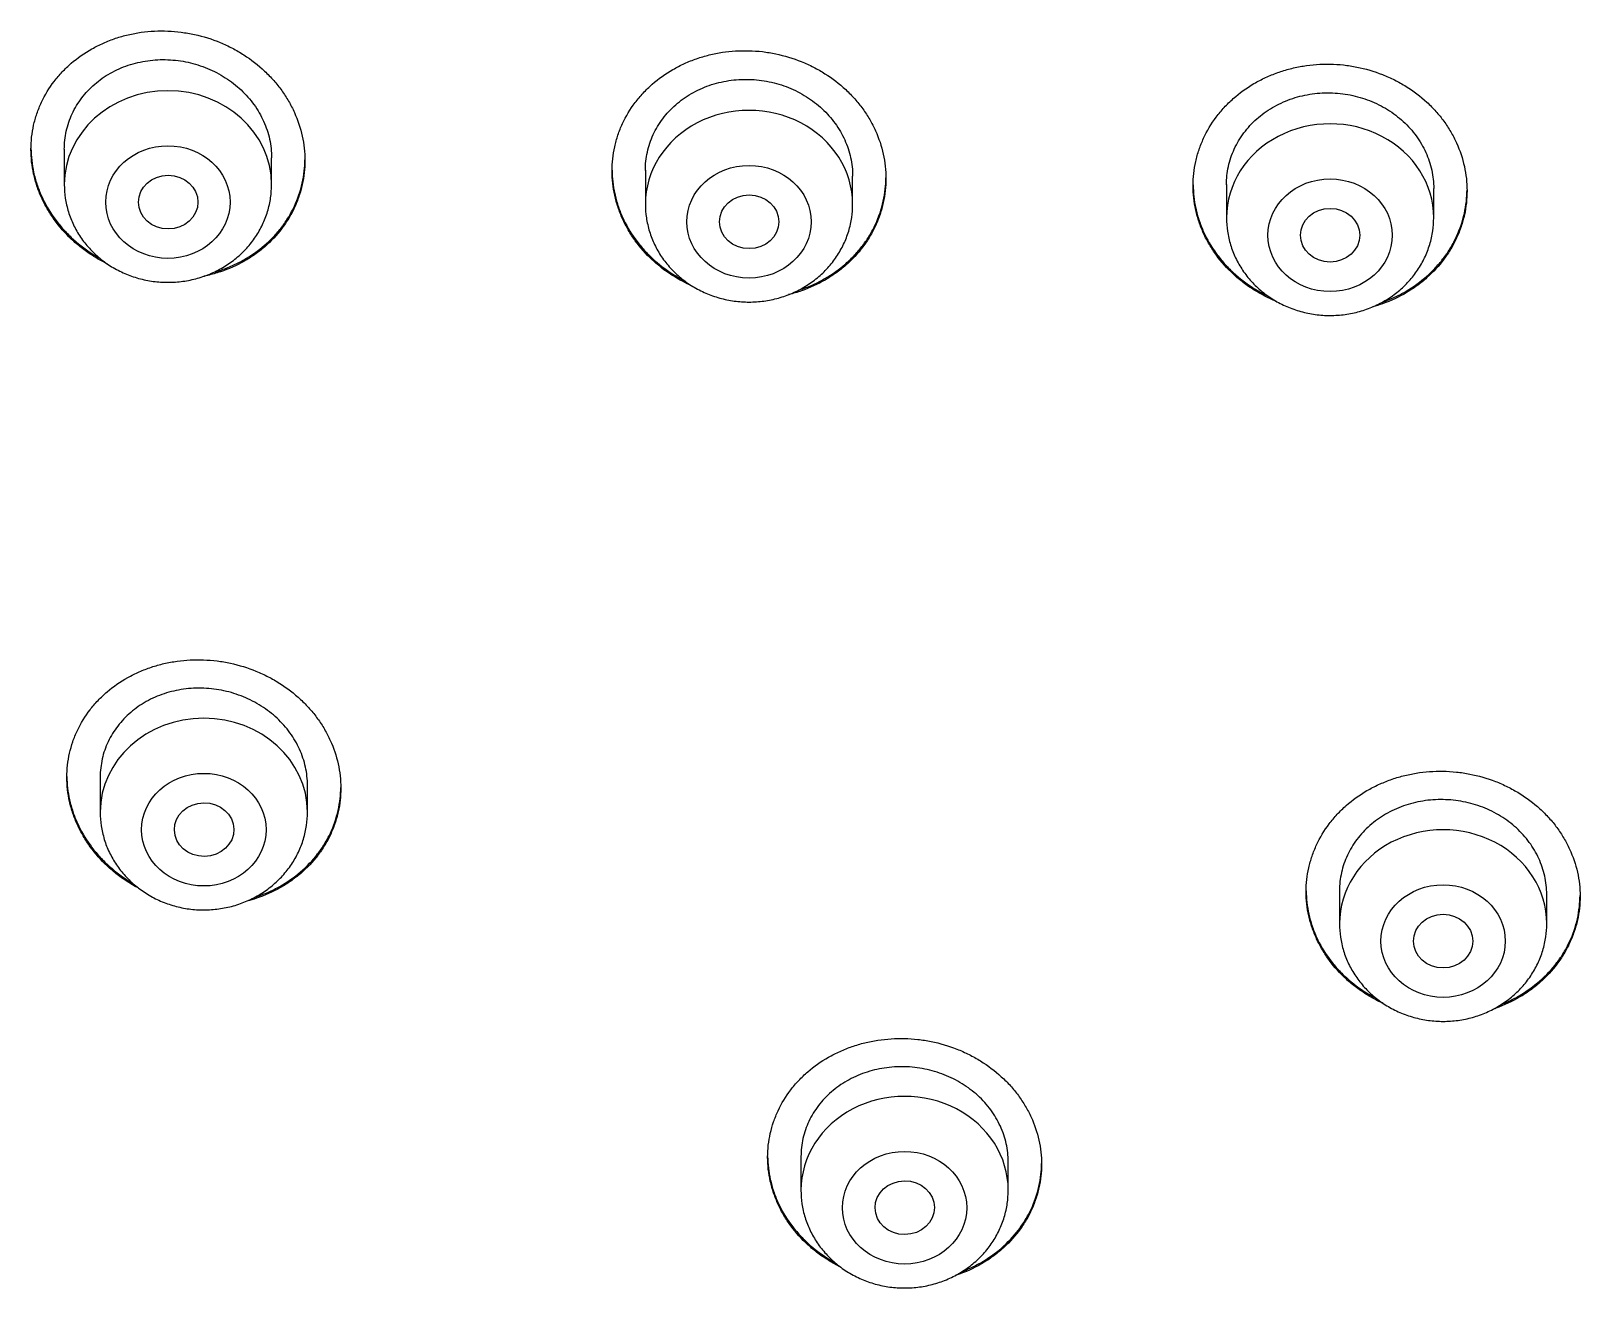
# Model space of a CAD drawing. Header units: millimetres. Extents: x 863 to 5283, y 810 to 2397.
# Drawn here: x 1632.31 to 1634.402, y 1442.192 to 1443.891 of the extents above; entities that cross this region are included whole.
import ezdxf

# ---------------------------------------------------------------- set-up
doc = ezdxf.new("R2010")
doc.units = ezdxf.units.MM
doc.layers.add('Wbudowane', color=175, linetype='Continuous')

# ---------------------------------------------------------------- blocks, each defined once
blk = doc.blocks.new('Z$W@#21058')
for p, q in [((16.17, 137.8674), (16.17, 137.8194)), ((16.45, 137.8194), (16.45, 137.8557)), ((16.955, 137.839), (16.955, 137.7928)), ((17.235, 137.7928), (17.235, 137.8308)), ((17.74, 137.8195), (17.74, 137.7746)), ((18.02, 137.7746), (18.02, 137.8139)), ((16.2185, 137.019), (16.2185, 136.9712)), ((16.4985, 136.9712), (16.4985, 137.0075)), ((17.8927, 136.8704), (17.8927, 136.8205)), ((18.1727, 136.8205), (18.1727, 136.8602)), ((17.1652, 136.506), (17.1652, 136.4602)), ((17.4452, 136.4602), (17.4452, 136.4986))]:
    blk.add_line(p, q)
for centre, major_axis, start_param, end_param in [((16.31, 137.8194), (-0.14, 0), 3.141598, 6.283185), ((17.095, 137.7928), (0.14, 0), 0, 3.141593), ((17.88, 137.7746), (0.14, 0), 0, 3.141593), ((16.3585, 136.9712), (-0.14, 0), 3.141598, 6.283185), ((18.0327, 136.8205), (0.14, 0), 0, 3.141593), ((17.3052, 136.4602), (0.14, 0), 0, 3.141593)]:
    blk.add_ellipse(centre, major_axis=major_axis, ratio=0.906308, start_param=start_param, end_param=end_param)
for centre, major_axis, ratio in [((16.31, 137.7957), (-0.084, 0), 0.906308), ((16.3104, 137.7957), (0.0402, 0), 0.902281), ((17.095, 137.7691), (-0.084, 0), 0.906308), ((17.88, 137.7509), (-0.084, 0), 0.906308), ((17.0952, 137.7691), (0.0401, 0), 0.904923), ((17.88, 137.7509), (0.04, 0), 0.906198), ((16.3585, 136.9475), (-0.084, 0), 0.906308), ((16.3589, 136.9476), (0.0402, 0.0005), 0.902582), ((18.0327, 136.7969), (0.084, 0), 0.906308), ((18.0327, 136.7969), (0.04, 0), 0.906246), ((17.3052, 136.4365), (-0.084, 0), 0.906308), ((17.3054, 136.4366), (0.0401, 0.0003), 0.905509)]:
    blk.add_ellipse(centre, major_axis=major_axis, ratio=ratio)
for points, knots in [([(16.125, 137.8668), (16.125, 137.8779), (16.1262, 137.8888), (16.1297, 137.9048), (16.1312, 137.91), (16.1348, 137.9204), (16.1368, 137.9256), (16.1438, 137.9405), (16.1495, 137.9499), (16.1596, 137.9632), (16.1633, 137.9675), (16.171, 137.9757), (16.1751, 137.9796), (16.1879, 137.9906), (16.1972, 137.9972), (16.2124, 138.0057), (16.2176, 138.0083), (16.2283, 138.013), (16.2392, 138.0173), (16.2505, 138.0205), (16.2621, 138.0232), (16.268, 138.0243), (16.2859, 138.0268), (16.2978, 138.0273), (16.3159, 138.0266), (16.3219, 138.0261), (16.3341, 138.0245), (16.3401, 138.0235), (16.3578, 138.0196), (16.3693, 138.016), (16.3861, 138.009), (16.3917, 138.0065), (16.4024, 138.0009), (16.4076, 137.9978), (16.4226, 137.9882), (16.4319, 137.9809), (16.4449, 137.9687), (16.449, 137.9644), (16.4567, 137.9557), (16.4639, 137.9466), (16.4701, 137.937), (16.4759, 137.9271), (16.4785, 137.9219), (16.4855, 137.9064), (16.489, 137.8958), (16.4926, 137.8795), (16.4935, 137.874), (16.4947, 137.8629), (16.495, 137.8574), (16.495, 137.841), (16.4938, 137.8301), (16.4903, 137.814), (16.4888, 137.8087), (16.4853, 137.7983), (16.4812, 137.7881), (16.476, 137.7784), (16.4703, 137.7689), (16.4672, 137.7643), (16.457, 137.7509), (16.4493, 137.7428), (16.4365, 137.7317), (16.432, 137.7282), (16.4226, 137.7215), (16.4177, 137.7184), (16.4026, 137.7099), (16.392, 137.7052), (16.3752, 137.6996), (16.3695, 137.6979), (16.362, 137.6962), (16.3603, 137.6958), (16.3586, 137.6955)], [0, 0, 0, 0, 0.044162, 0.044162, 0.066243, 0.066243, 0.088323, 0.088323, 0.132485, 0.132485, 0.154566, 0.154566, 0.176647, 0.176647, 0.220809, 0.220809, 0.242889, 0.242889, 0.26497, 0.287051, 0.287051, 0.309132, 0.309132, 0.353294, 0.353294, 0.375375, 0.375375, 0.397455, 0.397455, 0.441617, 0.441617, 0.463698, 0.463698, 0.485779, 0.485779, 0.52994, 0.52994, 0.552021, 0.552021, 0.574102, 0.596183, 0.596183, 0.618264, 0.618264, 0.662426, 0.662426, 0.684506, 0.684506, 0.706587, 0.706587, 0.750749, 0.750749, 0.77283, 0.77283, 0.794911, 0.816992, 0.816992, 0.839072, 0.839072, 0.883234, 0.883234, 0.905315, 0.905315, 0.927396, 0.927396, 0.971558, 0.971558, 0.993638, 0.993638, 1, 1, 1, 1]), ([(16.91, 137.8379), (16.91, 137.849), (16.9112, 137.8598), (16.9147, 137.8758), (16.9162, 137.8811), (16.9197, 137.8915), (16.9218, 137.8967), (16.9288, 137.9117), (16.9345, 137.9212), (16.9445, 137.9346), (16.9482, 137.9389), (16.9559, 137.9473), (16.96, 137.9512), (16.9728, 137.9624), (16.9821, 137.9691), (16.9973, 137.9778), (17.0025, 137.9805), (17.0132, 137.9854), (17.0241, 137.9898), (17.0355, 137.9931), (17.047, 137.996), (17.053, 137.9972), (17.0709, 137.9999), (17.0828, 138.0006), (17.1009, 138.0001), (17.107, 137.9997), (17.1191, 137.9983), (17.1251, 137.9973), (17.1429, 137.9936), (17.1544, 137.9901), (17.1712, 137.9834), (17.1768, 137.9808), (17.1875, 137.9754), (17.1926, 137.9724), (17.2077, 137.9629), (17.217, 137.9557), (17.23, 137.9437), (17.2341, 137.9395), (17.2418, 137.9308), (17.2489, 137.9218), (17.2552, 137.9123), (17.2609, 137.9024), (17.2635, 137.8973), (17.2705, 137.8819), (17.274, 137.8713), (17.2776, 137.8551), (17.2785, 137.8496), (17.2797, 137.8385), (17.28, 137.833), (17.28, 137.8166), (17.2788, 137.8058), (17.2753, 137.7896), (17.2738, 137.7843), (17.2703, 137.7739), (17.2662, 137.7637), (17.2611, 137.7539), (17.2554, 137.7444), (17.2522, 137.7397), (17.2421, 137.7262), (17.2344, 137.718), (17.2216, 137.7067), (17.2171, 137.7032), (17.2077, 137.6964), (17.2028, 137.6933), (17.1877, 137.6845), (17.1771, 137.6797), (17.1603, 137.6738), (17.1546, 137.6721), (17.1487, 137.6707), (17.1486, 137.6706), (17.1485, 137.6706)], [0, 0, 0, 0, 0.044428, 0.044428, 0.066643, 0.066643, 0.088857, 0.088857, 0.133285, 0.133285, 0.1555, 0.1555, 0.177714, 0.177714, 0.222142, 0.222142, 0.244357, 0.244357, 0.266571, 0.288785, 0.288785, 0.310999, 0.310999, 0.355428, 0.355428, 0.377642, 0.377642, 0.399856, 0.399856, 0.444285, 0.444285, 0.466499, 0.466499, 0.488713, 0.488713, 0.533142, 0.533142, 0.555356, 0.555356, 0.57757, 0.599784, 0.599784, 0.621999, 0.621999, 0.666427, 0.666427, 0.688641, 0.688641, 0.710856, 0.710856, 0.755284, 0.755284, 0.777498, 0.777498, 0.799713, 0.821927, 0.821927, 0.844141, 0.844141, 0.88857, 0.88857, 0.910784, 0.910784, 0.932998, 0.932998, 0.977426, 0.977426, 0.999641, 0.999641, 1, 1, 1, 1]), ([(16.17, 137.867), (16.17, 137.8753), (16.1709, 137.8835), (16.1736, 137.8956), (16.1747, 137.8997), (16.1774, 137.9075), (16.1805, 137.9152), (16.1844, 137.9225), (16.1887, 137.9297), (16.1911, 137.9332), (16.1988, 137.9433), (16.2046, 137.9494), (16.2143, 137.9578), (16.2176, 137.9605), (16.2248, 137.9655), (16.2285, 137.9678), (16.2399, 137.9742), (16.2479, 137.9778), (16.2606, 137.982), (16.265, 137.9833), (16.2738, 137.9853), (16.2782, 137.9862), (16.2916, 137.988), (16.3006, 137.9885), (16.3191, 137.9878), (16.3282, 137.9866), (16.3416, 137.9837), (16.346, 137.9825), (16.3548, 137.9797), (16.3591, 137.9781), (16.3719, 137.9729), (16.3799, 137.9687), (16.3951, 137.9589), (16.4023, 137.9533), (16.4153, 137.9411), (16.4211, 137.9345), (16.4288, 137.9238), (16.4312, 137.9201), (16.4355, 137.9126), (16.4394, 137.9049), (16.4425, 137.897), (16.4452, 137.889), (16.4464, 137.8849), (16.4491, 137.8724), (16.45, 137.8641), (16.45, 137.8557)], [0, 0, 0, 0, 0.062392, 0.062392, 0.093645, 0.093645, 0.124899, 0.156152, 0.156152, 0.187406, 0.187406, 0.249913, 0.249913, 0.281167, 0.281167, 0.312421, 0.312421, 0.374928, 0.374928, 0.406181, 0.406181, 0.437435, 0.437435, 0.499942, 0.499942, 0.562449, 0.562449, 0.593703, 0.593703, 0.624957, 0.624957, 0.687464, 0.687464, 0.749971, 0.749971, 0.812478, 0.812478, 0.843732, 0.843732, 0.874986, 0.906239, 0.906239, 0.937493, 0.937493, 1, 1, 1, 1]), ([(17.695, 137.818), (17.695, 137.829), (17.6962, 137.8399), (17.6997, 137.8559), (17.7012, 137.8612), (17.7047, 137.8717), (17.7068, 137.8769), (17.7138, 137.892), (17.7194, 137.9015), (17.7295, 137.915), (17.7331, 137.9194), (17.7409, 137.9278), (17.745, 137.9317), (17.7578, 137.9431), (17.7671, 137.9499), (17.7822, 137.9588), (17.7875, 137.9615), (17.7982, 137.9665), (17.8091, 137.9709), (17.8204, 137.9744), (17.832, 137.9774), (17.8379, 137.9786), (17.8558, 137.9815), (17.8678, 137.9824), (17.8859, 137.982), (17.892, 137.9817), (17.9041, 137.9804), (17.9101, 137.9794), (17.9279, 137.9759), (17.9395, 137.9725), (17.9562, 137.9659), (17.9618, 137.9635), (17.9725, 137.9581), (17.9777, 137.9552), (17.9927, 137.9458), (18.0021, 137.9387), (18.015, 137.9267), (18.0191, 137.9226), (18.0268, 137.914), (18.034, 137.9051), (18.0402, 137.8956), (18.0459, 137.8858), (18.0486, 137.8807), (18.0555, 137.8653), (18.059, 137.8548), (18.0626, 137.8386), (18.0635, 137.8331), (18.0647, 137.8221), (18.065, 137.8166), (18.065, 137.8002), (18.0638, 137.7893), (18.0603, 137.7732), (18.0588, 137.7678), (18.0553, 137.7574), (18.0512, 137.7471), (18.0461, 137.7373), (18.0404, 137.7278), (18.0372, 137.7231), (18.0271, 137.7095), (18.0194, 137.7012), (18.0066, 137.6898), (18.0022, 137.6862), (17.9928, 137.6794), (17.9878, 137.6761), (17.9728, 137.6673), (17.9621, 137.6623), (17.9465, 137.6567), (17.9419, 137.6553), (17.9373, 137.654)], [0, 0, 0, 0, 0.044646, 0.044646, 0.066969, 0.066969, 0.089292, 0.089292, 0.133939, 0.133939, 0.156262, 0.156262, 0.178585, 0.178585, 0.223231, 0.223231, 0.245554, 0.245554, 0.267877, 0.2902, 0.2902, 0.312523, 0.312523, 0.357169, 0.357169, 0.379492, 0.379492, 0.401816, 0.401816, 0.446462, 0.446462, 0.468785, 0.468785, 0.491108, 0.491108, 0.535754, 0.535754, 0.558077, 0.558077, 0.5804, 0.602723, 0.602723, 0.625046, 0.625046, 0.669693, 0.669693, 0.692016, 0.692016, 0.714339, 0.714339, 0.758985, 0.758985, 0.781308, 0.781308, 0.803631, 0.825954, 0.825954, 0.848277, 0.848277, 0.892924, 0.892924, 0.915247, 0.915247, 0.93757, 0.93757, 0.982216, 0.982216, 1, 1, 1, 1]), ([(16.955, 137.8386), (16.955, 137.8469), (16.9559, 137.8551), (16.9586, 137.8673), (16.9597, 137.8713), (16.9624, 137.8792), (16.9654, 137.8869), (16.9693, 137.8943), (16.9737, 137.9015), (16.976, 137.905), (16.9837, 137.9152), (16.9895, 137.9215), (16.9992, 137.93), (17.0026, 137.9327), (17.0097, 137.9378), (17.0134, 137.9402), (17.0248, 137.9467), (17.0329, 137.9504), (17.0456, 137.9548), (17.0499, 137.9561), (17.0587, 137.9583), (17.0631, 137.9592), (17.0766, 137.9612), (17.0856, 137.9618), (17.0995, 137.9614), (17.1041, 137.9611), (17.1132, 137.96), (17.1222, 137.9586), (17.131, 137.9563), (17.1398, 137.9537), (17.1442, 137.9522), (17.1569, 137.947), (17.165, 137.9429), (17.1802, 137.9333), (17.1874, 137.9278), (17.2003, 137.9157), (17.2061, 137.9092), (17.2138, 137.8986), (17.2162, 137.8949), (17.2206, 137.8875), (17.2245, 137.8799), (17.2276, 137.872), (17.2302, 137.864), (17.2314, 137.8599), (17.2341, 137.8475), (17.235, 137.8392), (17.235, 137.8308)], [0, 0, 0, 0, 0.062393, 0.062393, 0.093647, 0.093647, 0.1249, 0.156154, 0.156154, 0.187408, 0.187408, 0.249915, 0.249915, 0.281168, 0.281168, 0.312422, 0.312422, 0.374929, 0.374929, 0.406182, 0.406182, 0.437436, 0.437436, 0.499943, 0.499943, 0.531197, 0.531197, 0.56245, 0.593704, 0.593704, 0.624957, 0.624957, 0.687464, 0.687464, 0.749972, 0.749972, 0.812479, 0.812479, 0.843732, 0.843732, 0.874986, 0.906239, 0.906239, 0.937493, 0.937493, 1, 1, 1, 1]), ([(17.74, 137.8192), (17.74, 137.8274), (17.7409, 137.8356), (17.7436, 137.8478), (17.7447, 137.8519), (17.7473, 137.8598), (17.7504, 137.8675), (17.7543, 137.8749), (17.7586, 137.8822), (17.761, 137.8857), (17.7687, 137.896), (17.7745, 137.9023), (17.7842, 137.9109), (17.7875, 137.9136), (17.7947, 137.9188), (17.7984, 137.9212), (17.8098, 137.9279), (17.8178, 137.9317), (17.8305, 137.9362), (17.8349, 137.9376), (17.8437, 137.9398), (17.8481, 137.9407), (17.8615, 137.9429), (17.8706, 137.9436), (17.8845, 137.9433), (17.8891, 137.943), (17.8982, 137.9421), (17.9072, 137.9407), (17.9161, 137.9385), (17.9248, 137.936), (17.9292, 137.9345), (17.9419, 137.9295), (17.95, 137.9254), (17.9652, 137.916), (17.9724, 137.9105), (17.9854, 137.8985), (17.9912, 137.8921), (17.9988, 137.8815), (18.0012, 137.8779), (18.0056, 137.8705), (18.0095, 137.8629), (18.0126, 137.8551), (18.0152, 137.8471), (18.0164, 137.843), (18.0191, 137.8307), (18.02, 137.8223), (18.02, 137.8139)], [0, 0, 0, 0, 0.062394, 0.062394, 0.093647, 0.093647, 0.124901, 0.156154, 0.156154, 0.187408, 0.187408, 0.249915, 0.249915, 0.281169, 0.281169, 0.312422, 0.312422, 0.374929, 0.374929, 0.406183, 0.406183, 0.437436, 0.437436, 0.499943, 0.499943, 0.531197, 0.531197, 0.56245, 0.593704, 0.593704, 0.624958, 0.624958, 0.687465, 0.687465, 0.749972, 0.749972, 0.812479, 0.812479, 0.843732, 0.843732, 0.874986, 0.906239, 0.906239, 0.937493, 0.937493, 1, 1, 1, 1]), ([(16.125, 137.8679), (16.1251, 137.8572), (16.1263, 137.8465), (16.1297, 137.8306), (16.1312, 137.8253), (16.1348, 137.8146), (16.1368, 137.8092), (16.1438, 137.7937), (16.1495, 137.7838), (16.1596, 137.7697), (16.1633, 137.7651), (16.171, 137.7562), (16.1751, 137.752), (16.1879, 137.7399), (16.1972, 137.7326), (16.211, 137.7237), (16.2147, 137.7214), (16.2185, 137.7193)], [0, 0, 0, 0, 0.181714, 0.181714, 0.275565, 0.275565, 0.369417, 0.369417, 0.55712, 0.55712, 0.650972, 0.650972, 0.744823, 0.744823, 0.932527, 0.932527, 1, 1, 1, 1]), ([(16.228, 137.7122), (16.221, 137.7157), (16.2141, 137.7195), (16.2025, 137.727), (16.1977, 137.7305), (16.1882, 137.7379), (16.1837, 137.7417), (16.1709, 137.7539), (16.1632, 137.7626), (16.153, 137.7767), (16.1499, 137.7816), (16.1441, 137.7916), (16.1389, 137.8017), (16.1348, 137.8122), (16.1313, 137.8228), (16.1298, 137.8282), (16.1262, 137.8447), (16.125, 137.8557), (16.125, 137.8668)], [0, 0, 0, 0, 0.115764, 0.115764, 0.204188, 0.204188, 0.292611, 0.292611, 0.469459, 0.469459, 0.557882, 0.557882, 0.646306, 0.734729, 0.734729, 0.823153, 0.823153, 1, 1, 1, 1]), ([(16.3718, 137.7008), (16.3747, 137.7016), (16.3776, 137.7025), (16.3861, 137.7053), (16.3917, 137.7075), (16.4024, 137.7122), (16.4076, 137.7148), (16.4226, 137.7233), (16.4319, 137.7299), (16.4449, 137.7411), (16.449, 137.745), (16.4567, 137.7532), (16.4639, 137.7617), (16.4701, 137.7708), (16.4759, 137.7803), (16.4785, 137.7852), (16.4855, 137.8002), (16.489, 137.8105), (16.4926, 137.8265), (16.4935, 137.832), (16.4947, 137.8426), (16.495, 137.8478), (16.495, 137.8529)], [0, 0, 0, 0, 0.041455, 0.041455, 0.121741, 0.121741, 0.202026, 0.202026, 0.362598, 0.362598, 0.442883, 0.442883, 0.523169, 0.603455, 0.603455, 0.683741, 0.683741, 0.844312, 0.844312, 0.924598, 0.924598, 1, 1, 1, 1]), ([(16.91, 137.8389), (16.9101, 137.8282), (16.9113, 137.8176), (16.9147, 137.8018), (16.9162, 137.7964), (16.9197, 137.7858), (16.9218, 137.7805), (16.9288, 137.765), (16.9345, 137.7552), (16.9445, 137.7413), (16.9482, 137.7367), (16.9559, 137.728), (16.96, 137.7238), (16.9728, 137.7118), (16.9821, 137.7046), (16.9973, 137.695), (17.0025, 137.692), (17.0079, 137.6893)], [0, 0, 0, 0, 0.177075, 0.177075, 0.268526, 0.268526, 0.359976, 0.359976, 0.542878, 0.542878, 0.634329, 0.634329, 0.72578, 0.72578, 0.908682, 0.908682, 1, 1, 1, 1]), ([(17.0182, 137.6822), (17.0092, 137.6862), (17.0007, 137.6908), (16.9875, 137.6991), (16.9826, 137.7025), (16.9731, 137.7098), (16.9686, 137.7136), (16.9558, 137.7256), (16.9481, 137.7342), (16.938, 137.7482), (16.9348, 137.7531), (16.9291, 137.7629), (16.9239, 137.773), (16.9198, 137.7834), (16.9163, 137.794), (16.9148, 137.7994), (16.9112, 137.8158), (16.91, 137.8268), (16.91, 137.8379)], [0, 0, 0, 0, 0.140102, 0.140102, 0.226092, 0.226092, 0.312082, 0.312082, 0.484061, 0.484061, 0.570051, 0.570051, 0.656041, 0.742031, 0.742031, 0.82802, 0.82802, 1, 1, 1, 1]), ([(17.1614, 137.6764), (17.1628, 137.6768), (17.1642, 137.6773), (17.1712, 137.6797), (17.1768, 137.6819), (17.1875, 137.6868), (17.1926, 137.6895), (17.2077, 137.6982), (17.217, 137.7048), (17.23, 137.7162), (17.2341, 137.7202), (17.2418, 137.7284), (17.2489, 137.737), (17.2552, 137.7462), (17.2609, 137.7558), (17.2635, 137.7607), (17.2705, 137.7758), (17.274, 137.7862), (17.2776, 137.8022), (17.2785, 137.8076), (17.2797, 137.8183), (17.28, 137.8234), (17.28, 137.8286)], [0, 0, 0, 0, 0.020721, 0.020721, 0.102743, 0.102743, 0.184765, 0.184765, 0.348809, 0.348809, 0.430831, 0.430831, 0.512853, 0.594875, 0.594875, 0.676897, 0.676897, 0.840942, 0.840942, 0.922964, 0.922964, 1, 1, 1, 1]), ([(16.17, 137.8194), (16.17, 137.8126), (16.1709, 137.8012), (16.1751, 137.7823), (16.182, 137.7648), (16.1915, 137.748), (16.2035, 137.7329), (16.2177, 137.7194), (16.2337, 137.708), (16.2514, 137.6988), (16.2703, 137.6922), (16.29, 137.6881), (16.3101, 137.6868), (16.3303, 137.6882), (16.35, 137.6923), (16.3689, 137.699), (16.3865, 137.7082), (16.4026, 137.7196), (16.4168, 137.7332), (16.4287, 137.7484), (16.4382, 137.7652), (16.4451, 137.7827), (16.4491, 137.8015), (16.45, 137.8128), (16.45, 137.8194)], [0, 0, 0, 0, 0.043723, 0.08855, 0.133515, 0.178674, 0.224062, 0.269684, 0.315523, 0.361546, 0.407709, 0.453968, 0.500279, 0.546601, 0.592892, 0.639107, 0.685199, 0.73112, 0.776832, 0.822308, 0.867548, 0.912577, 0.957444, 1, 1, 1, 1]), ([(17.695, 137.819), (17.6951, 137.8083), (17.6963, 137.7977), (17.6997, 137.7819), (17.7012, 137.7766), (17.7047, 137.766), (17.7068, 137.7607), (17.7138, 137.7453), (17.7194, 137.7356), (17.7295, 137.7217), (17.7331, 137.7172), (17.7409, 137.7085), (17.745, 137.7044), (17.7578, 137.6926), (17.7671, 137.6854), (17.7822, 137.676), (17.7875, 137.673), (17.794, 137.6698), (17.7951, 137.6692), (17.7962, 137.6687)], [0, 0, 0, 0, 0.173727, 0.173727, 0.263446, 0.263446, 0.353165, 0.353165, 0.532604, 0.532604, 0.622324, 0.622324, 0.712043, 0.712043, 0.891482, 0.891482, 0.981202, 0.981202, 1, 1, 1, 1]), ([(17.8071, 137.6617), (17.7967, 137.666), (17.7868, 137.671), (17.7724, 137.68), (17.7675, 137.6833), (17.7581, 137.6905), (17.7536, 137.6943), (17.7408, 137.7061), (17.7331, 137.7147), (17.723, 137.7286), (17.7198, 137.7334), (17.7141, 137.7432), (17.7089, 137.7532), (17.7048, 137.7636), (17.7013, 137.7741), (17.6998, 137.7795), (17.6962, 137.7959), (17.695, 137.8069), (17.695, 137.818)], [0, 0, 0, 0, 0.1571454, 0.1571454, 0.2414309, 0.2414309, 0.3257163, 0.3257163, 0.4942872, 0.4942872, 0.5785727, 0.5785727, 0.6628582, 0.7471436, 0.7471436, 0.8314291, 0.8314291, 1, 1, 1, 1]), ([(17.9499, 137.6601), (17.9502, 137.6602), (17.9504, 137.6602), (17.9562, 137.6623), (17.9618, 137.6646), (17.9725, 137.6696), (17.9777, 137.6723), (17.9927, 137.6811), (18.0021, 137.6879), (18.015, 137.6994), (18.0191, 137.7034), (18.0268, 137.7117), (18.034, 137.7203), (18.0402, 137.7296), (18.0459, 137.7392), (18.0486, 137.7442), (18.0555, 137.7593), (18.059, 137.7697), (18.0626, 137.7857), (18.0635, 137.7912), (18.0647, 137.8018), (18.065, 137.807), (18.065, 137.8121)], [0, 0, 0, 0, 0.00365, 0.00365, 0.087102, 0.087102, 0.170554, 0.170554, 0.337457, 0.337457, 0.420909, 0.420909, 0.504361, 0.587812, 0.587812, 0.671264, 0.671264, 0.838168, 0.838168, 0.921619, 0.921619, 1, 1, 1, 1]), ([(16.955, 137.7928), (16.955, 137.786), (16.9559, 137.7746), (16.9601, 137.7556), (16.967, 137.7382), (16.9765, 137.7214), (16.9885, 137.7063), (17.0027, 137.6928), (17.0187, 137.6814), (17.0364, 137.6722), (17.0553, 137.6656), (17.075, 137.6615), (17.0951, 137.6602), (17.1153, 137.6615), (17.135, 137.6656), (17.1539, 137.6723), (17.1715, 137.6815), (17.1876, 137.693), (17.2018, 137.7065), (17.2137, 137.7217), (17.2232, 137.7386), (17.2301, 137.7561), (17.2341, 137.7749), (17.235, 137.7862), (17.235, 137.7928)], [0, 0, 0, 0, 0.043723, 0.08855, 0.133515, 0.178674, 0.224062, 0.269684, 0.315523, 0.361546, 0.407709, 0.453968, 0.500279, 0.546601, 0.592892, 0.639107, 0.685199, 0.73112, 0.776832, 0.822308, 0.867548, 0.912577, 0.957444, 1, 1, 1, 1]), ([(17.74, 137.7746), (17.74, 137.7678), (17.7409, 137.7564), (17.7451, 137.7375), (17.752, 137.72), (17.7615, 137.7032), (17.7735, 137.6881), (17.7877, 137.6746), (17.8037, 137.6632), (17.8214, 137.6541), (17.8403, 137.6474), (17.86, 137.6433), (17.8801, 137.642), (17.9003, 137.6434), (17.92, 137.6475), (17.9389, 137.6542), (17.9565, 137.6634), (17.9726, 137.6748), (17.9868, 137.6884), (17.9987, 137.7036), (18.0082, 137.7204), (18.0151, 137.7379), (18.0191, 137.7567), (18.02, 137.768), (18.02, 137.7746)], [0, 0, 0, 0, 0.043723, 0.08855, 0.133515, 0.178674, 0.224062, 0.269684, 0.315523, 0.361546, 0.407709, 0.453968, 0.500279, 0.546601, 0.592892, 0.639107, 0.685199, 0.73112, 0.776832, 0.822308, 0.867548, 0.912577, 0.957444, 1, 1, 1, 1]), ([(16.1735, 137.0184), (16.1735, 137.0294), (16.1747, 137.0402), (16.1783, 137.056), (16.1797, 137.0612), (16.1833, 137.0715), (16.1853, 137.0766), (16.1923, 137.0914), (16.198, 137.1007), (16.2081, 137.1138), (16.2117, 137.1181), (16.2195, 137.1262), (16.2235, 137.13), (16.2363, 137.141), (16.2456, 137.1475), (16.2608, 137.1559), (16.266, 137.1586), (16.2767, 137.1632), (16.2875, 137.1674), (16.2989, 137.1706), (16.3104, 137.1733), (16.3164, 137.1744), (16.3342, 137.1769), (16.3462, 137.1775), (16.3642, 137.1768), (16.3703, 137.1763), (16.3824, 137.1748), (16.3884, 137.1737), (16.4062, 137.1699), (16.4177, 137.1663), (16.4345, 137.1595), (16.4401, 137.1569), (16.4508, 137.1514), (16.456, 137.1484), (16.471, 137.1388), (16.4804, 137.1316), (16.4934, 137.1195), (16.4975, 137.1153), (16.5052, 137.1066), (16.5124, 137.0976), (16.5186, 137.0881), (16.5244, 137.0782), (16.527, 137.0732), (16.534, 137.0578), (16.5375, 137.0473), (16.5411, 137.0311), (16.542, 137.0257), (16.5432, 137.0147), (16.5435, 137.0092), (16.5435, 136.9929), (16.5424, 136.9822), (16.5388, 136.9663), (16.5373, 136.961), (16.5338, 136.9507), (16.5297, 136.9406), (16.5246, 136.931), (16.5189, 136.9216), (16.5157, 136.9171), (16.5056, 136.9038), (16.4979, 136.8957), (16.4851, 136.8848), (16.4806, 136.8813), (16.4712, 136.8747), (16.4663, 136.8716), (16.4513, 136.8632), (16.4407, 136.8585), (16.4253, 136.8534), (16.4211, 136.8521), (16.4168, 136.851)], [0, 0, 0, 0, 0.044697, 0.044697, 0.067046, 0.067046, 0.089394, 0.089394, 0.134091, 0.134091, 0.15644, 0.15644, 0.178788, 0.178788, 0.223485, 0.223485, 0.245834, 0.245834, 0.268182, 0.290531, 0.290531, 0.312879, 0.312879, 0.357576, 0.357576, 0.379925, 0.379925, 0.402273, 0.402273, 0.44697, 0.44697, 0.469319, 0.469319, 0.491667, 0.491667, 0.536364, 0.536364, 0.558713, 0.558713, 0.581061, 0.60341, 0.60341, 0.625759, 0.625759, 0.670456, 0.670456, 0.692804, 0.692804, 0.715153, 0.715153, 0.75985, 0.75985, 0.782198, 0.782198, 0.804547, 0.826895, 0.826895, 0.849244, 0.849244, 0.893941, 0.893941, 0.916289, 0.916289, 0.938638, 0.938638, 0.983335, 0.983335, 1, 1, 1, 1]), ([(16.4985, 137.0075), (16.4985, 137.0158), (16.4976, 137.0241), (16.4949, 137.0362), (16.4938, 137.0403), (16.4911, 137.0483), (16.4896, 137.0523), (16.4843, 137.0639), (16.48, 137.0713), (16.4723, 137.0819), (16.4695, 137.0853), (16.4637, 137.0919), (16.4606, 137.0951), (16.4509, 137.1042), (16.4438, 137.1096), (16.4323, 137.117), (16.4283, 137.1193), (16.4202, 137.1234), (16.412, 137.1272), (16.4034, 137.1303), (16.3946, 137.1331), (16.3901, 137.1342), (16.3766, 137.1372), (16.3676, 137.1383), (16.3539, 137.1388), (16.3493, 137.1388), (16.3401, 137.1384), (16.3356, 137.1379), (16.3222, 137.1361), (16.3135, 137.134), (16.3008, 137.1298), (16.2966, 137.1282), (16.2885, 137.1247), (16.2846, 137.1227), (16.2732, 137.1164), (16.2662, 137.1115), (16.2531, 137.1003), (16.2473, 137.0942), (16.2397, 137.0843), (16.2373, 137.0809), (16.233, 137.0738), (16.231, 137.0701), (16.2257, 137.0589), (16.223, 137.0512), (16.2203, 137.0392), (16.2197, 137.0351), (16.2187, 137.0269), (16.2185, 137.0228), (16.2185, 137.0186), (16.2185, 137.0186), (16.2185, 137.0186)], [0, 0, 0, 0, 0.062492, 0.062492, 0.093738, 0.093738, 0.124984, 0.124984, 0.187476, 0.187476, 0.218723, 0.218723, 0.249969, 0.249969, 0.312461, 0.312461, 0.343707, 0.343707, 0.374953, 0.406199, 0.406199, 0.437445, 0.437445, 0.499937, 0.499937, 0.531183, 0.531183, 0.562429, 0.562429, 0.624922, 0.624922, 0.656168, 0.656168, 0.687414, 0.687414, 0.749906, 0.749906, 0.812398, 0.812398, 0.843644, 0.843644, 0.87489, 0.87489, 0.937382, 0.937382, 0.968629, 0.968629, 0.999875, 0.999875, 1, 1, 1, 1]), ([(16.1735, 137.0195), (16.1736, 137.0088), (16.1748, 136.9983), (16.1783, 136.9826), (16.1797, 136.9772), (16.1833, 136.9666), (16.1853, 136.9614), (16.1923, 136.946), (16.198, 136.9362), (16.2082, 136.9222), (16.2118, 136.9176), (16.2196, 136.9089), (16.2236, 136.9047), (16.2365, 136.8927), (16.2458, 136.8854), (16.2581, 136.8776), (16.2603, 136.8762), (16.2626, 136.8749)], [0, 0, 0, 0, 0.1866909, 0.1866909, 0.2831487, 0.2831487, 0.3796065, 0.3796065, 0.5725221, 0.5725221, 0.6689799, 0.6689799, 0.7654376, 0.7654376, 0.9583532, 0.9583532, 1, 1, 1, 1]), ([(16.2705, 136.8683), (16.2656, 136.8709), (16.2608, 136.8737), (16.2511, 136.8799), (16.2463, 136.8833), (16.2368, 136.8906), (16.2323, 136.8945), (16.2194, 136.9065), (16.2118, 136.9151), (16.2016, 136.9292), (16.1984, 136.934), (16.1927, 136.9439), (16.1875, 136.9539), (16.1834, 136.9643), (16.1798, 136.9748), (16.1783, 136.9802), (16.1747, 136.9965), (16.1735, 137.0074), (16.1735, 137.0184)], [0, 0, 0, 0, 0.084858, 0.084858, 0.176372, 0.176372, 0.267886, 0.267886, 0.450915, 0.450915, 0.542429, 0.542429, 0.633943, 0.725457, 0.725457, 0.816972, 0.816972, 1, 1, 1, 1]), ([(17.8477, 136.8637), (17.8477, 136.8747), (17.8489, 136.8854), (17.8524, 136.9013), (17.8539, 136.9065), (17.8574, 136.9169), (17.8595, 136.922), (17.8664, 136.937), (17.8721, 136.9464), (17.8822, 136.9598), (17.8858, 136.9641), (17.8935, 136.9724), (17.8976, 136.9764), (17.9104, 136.9876), (17.9197, 136.9943), (17.9349, 137.0032), (17.9401, 137.0059), (17.9508, 137.0108), (17.9617, 137.0153), (17.973, 137.0187), (17.9846, 137.0217), (17.9905, 137.0229), (18.0084, 137.0258), (18.0204, 137.0267), (18.0385, 137.0264), (18.0446, 137.026), (18.0567, 137.0248), (18.0627, 137.0239), (18.0805, 137.0204), (18.0921, 137.0171), (18.1089, 137.0106), (18.1144, 137.0081), (18.1252, 137.0028), (18.1303, 136.9999), (18.1454, 136.9907), (18.1547, 136.9837), (18.1677, 136.9718), (18.1718, 136.9677), (18.1795, 136.9592), (18.1867, 136.9504), (18.1929, 136.941), (18.1986, 136.9313), (18.2012, 136.9263), (18.2082, 136.9111), (18.2117, 136.9007), (18.2153, 136.8847), (18.2162, 136.8793), (18.2174, 136.8683), (18.2177, 136.8629), (18.2177, 136.8467), (18.2165, 136.8359), (18.213, 136.8199), (18.2115, 136.8146), (18.208, 136.8043), (18.2039, 136.7942), (18.1988, 136.7845), (18.1931, 136.775), (18.1899, 136.7703), (18.1798, 136.7569), (18.1722, 136.7487), (18.1594, 136.7374), (18.1549, 136.7338), (18.1455, 136.727), (18.1406, 136.7238), (18.1255, 136.7151), (18.1149, 136.7101), (18.1029, 136.7058), (18.102, 136.7056), (18.1012, 136.7053)], [0, 0, 0, 0, 0.045297, 0.045297, 0.067946, 0.067946, 0.090595, 0.090595, 0.135892, 0.135892, 0.15854, 0.15854, 0.181189, 0.181189, 0.226486, 0.226486, 0.249135, 0.249135, 0.271784, 0.294432, 0.294432, 0.317081, 0.317081, 0.362378, 0.362378, 0.385027, 0.385027, 0.407675, 0.407675, 0.452973, 0.452973, 0.475621, 0.475621, 0.49827, 0.49827, 0.543567, 0.543567, 0.566216, 0.566216, 0.588864, 0.611513, 0.611513, 0.634162, 0.634162, 0.679459, 0.679459, 0.702107, 0.702107, 0.724756, 0.724756, 0.770053, 0.770053, 0.792702, 0.792702, 0.815351, 0.837999, 0.837999, 0.860648, 0.860648, 0.905945, 0.905945, 0.928594, 0.928594, 0.951242, 0.951242, 0.99654, 0.99654, 1, 1, 1, 1]), ([(16.4278, 136.8563), (16.4283, 136.8565), (16.4288, 136.8566), (16.4348, 136.8586), (16.4403, 136.8608), (16.451, 136.8655), (16.4562, 136.8681), (16.4712, 136.8765), (16.4806, 136.883), (16.4978, 136.8978), (16.5055, 136.9059), (16.5156, 136.919), (16.5187, 136.9235), (16.5244, 136.9329), (16.5271, 136.9378), (16.534, 136.9526), (16.5375, 136.9628), (16.5411, 136.9787), (16.542, 136.9841), (16.5432, 136.9946), (16.5435, 136.9997), (16.5435, 137.0047)], [0, 0, 0, 0, 0.006888, 0.006888, 0.09011, 0.09011, 0.173333, 0.173333, 0.339778, 0.339778, 0.506223, 0.506223, 0.589445, 0.589445, 0.672668, 0.672668, 0.839113, 0.839113, 0.922335, 0.922335, 1, 1, 1, 1]), ([(18.1727, 136.8602), (18.1727, 136.8685), (18.1718, 136.8767), (18.1691, 136.8888), (18.168, 136.8928), (18.1653, 136.9007), (18.1638, 136.9047), (18.1585, 136.9162), (18.1542, 136.9235), (18.1466, 136.9338), (18.1438, 136.9372), (18.138, 136.9437), (18.1349, 136.9468), (18.1252, 136.9557), (18.1181, 136.961), (18.1066, 136.968), (18.1027, 136.9703), (18.0946, 136.9743), (18.0863, 136.9779), (18.0777, 136.9808), (18.0689, 136.9833), (18.0645, 136.9844), (18.0509, 136.9871), (18.0418, 136.988), (18.0281, 136.9882), (18.0236, 136.9881), (18.0144, 136.9875), (18.0098, 136.9869), (17.9964, 136.9848), (17.9876, 136.9825), (17.9749, 136.978), (17.9707, 136.9763), (17.9626, 136.9726), (17.9587, 136.9705), (17.9473, 136.9639), (17.9403, 136.9589), (17.9272, 136.9474), (17.9214, 136.9411), (17.9138, 136.9311), (17.9114, 136.9276), (17.9071, 136.9204), (17.9051, 136.9167), (17.8998, 136.9053), (17.8972, 136.8976), (17.8945, 136.8855), (17.8938, 136.8815), (17.8929, 136.8732), (17.8927, 136.8691), (17.8927, 136.865), (17.8927, 136.865), (17.8927, 136.865)], [0, 0, 0, 0, 0.062493, 0.062493, 0.093739, 0.093739, 0.124986, 0.124986, 0.187479, 0.187479, 0.218725, 0.218725, 0.249972, 0.249972, 0.312464, 0.312464, 0.343711, 0.343711, 0.374957, 0.406204, 0.406204, 0.43745, 0.43745, 0.499943, 0.499943, 0.53119, 0.53119, 0.562436, 0.562436, 0.624929, 0.624929, 0.656175, 0.656175, 0.687422, 0.687422, 0.749915, 0.749915, 0.812407, 0.812407, 0.843654, 0.843654, 0.8749, 0.8749, 0.937393, 0.937393, 0.96864, 0.96864, 0.999886, 0.999886, 1, 1, 1, 1]), ([(16.2185, 136.9712), (16.2185, 136.9644), (16.2194, 136.953), (16.2236, 136.9341), (16.2305, 136.9166), (16.2401, 136.8998), (16.252, 136.8847), (16.2662, 136.8712), (16.2823, 136.8598), (16.2999, 136.8506), (16.3188, 136.844), (16.3385, 136.8399), (16.3586, 136.8386), (16.3788, 136.84), (16.3985, 136.8441), (16.4174, 136.8508), (16.435, 136.86), (16.4511, 136.8714), (16.4653, 136.885), (16.4772, 136.9002), (16.4867, 136.917), (16.4936, 136.9345), (16.4976, 136.9533), (16.4985, 136.9646), (16.4985, 136.9712)], [0, 0, 0, 0, 0.043723, 0.08855, 0.133515, 0.178674, 0.224062, 0.269684, 0.315523, 0.361546, 0.407709, 0.453968, 0.500279, 0.546601, 0.592892, 0.639107, 0.685199, 0.73112, 0.776832, 0.822308, 0.867548, 0.912577, 0.957444, 1, 1, 1, 1]), ([(17.8477, 136.8648), (17.8478, 136.8542), (17.849, 136.8437), (17.8524, 136.8281), (17.8539, 136.8228), (17.8574, 136.8123), (17.8595, 136.8071), (17.8664, 136.7919), (17.8721, 136.7823), (17.8822, 136.7686), (17.8858, 136.7641), (17.8936, 136.7555), (17.8977, 136.7514), (17.9105, 136.7397), (17.9198, 136.7327), (17.9341, 136.7239), (17.9384, 136.7215), (17.9428, 136.7192)], [0, 0, 0, 0, 0.1798863, 0.1798863, 0.272822, 0.272822, 0.3657576, 0.3657576, 0.5516289, 0.5516289, 0.6445646, 0.6445646, 0.7375003, 0.7375003, 0.9233716, 0.9233716, 1, 1, 1, 1]), ([(17.9515, 136.7129), (17.9441, 136.7162), (17.937, 136.72), (17.9251, 136.7273), (17.9203, 136.7306), (17.9108, 136.7377), (17.9063, 136.7414), (17.8935, 136.7531), (17.8858, 136.7616), (17.8757, 136.7754), (17.8725, 136.7801), (17.8668, 136.7898), (17.8616, 136.7997), (17.8575, 136.81), (17.854, 136.8204), (17.8525, 136.8257), (17.8489, 136.8419), (17.8477, 136.8528), (17.8477, 136.8637)], [0, 0, 0, 0, 0.1196411, 0.1196411, 0.207677, 0.207677, 0.2957129, 0.2957129, 0.4717846, 0.4717846, 0.5598205, 0.5598205, 0.6478564, 0.7358923, 0.7358923, 0.8239282, 0.8239282, 1, 1, 1, 1]), ([(18.1112, 136.7111), (18.1142, 136.7123), (18.1171, 136.7136), (18.1253, 136.7174), (18.1304, 136.7201), (18.1455, 136.7288), (18.1548, 136.7355), (18.1721, 136.7507), (18.1797, 136.7589), (18.1898, 136.7722), (18.1929, 136.7768), (18.1986, 136.7863), (18.2013, 136.7913), (18.2082, 136.8062), (18.2117, 136.8165), (18.2153, 136.8324), (18.2162, 136.8378), (18.2173, 136.8483), (18.2176, 136.8534), (18.2177, 136.8585)], [0, 0, 0, 0, 0.046383, 0.046383, 0.133581, 0.133581, 0.307978, 0.307978, 0.482375, 0.482375, 0.569574, 0.569574, 0.656772, 0.656772, 0.831169, 0.831169, 0.918368, 0.918368, 1, 1, 1, 1]), ([(17.8927, 136.8205), (17.8927, 136.8138), (17.8936, 136.8024), (17.8978, 136.7834), (17.9047, 136.766), (17.9142, 136.7492), (17.9262, 136.7341), (17.9404, 136.7206), (17.9564, 136.7092), (17.9741, 136.7), (17.993, 136.6934), (18.0127, 136.6893), (18.0328, 136.688), (18.0529, 136.6893), (18.0727, 136.6934), (18.0915, 136.7001), (18.1092, 136.7093), (18.1253, 136.7208), (18.1394, 136.7343), (18.1514, 136.7495), (18.1609, 136.7664), (18.1678, 136.7839), (18.1718, 136.8027), (18.1727, 136.814), (18.1727, 136.8205)], [0, 0, 0, 0, 0.043723, 0.08855, 0.133515, 0.178674, 0.224062, 0.269684, 0.315523, 0.361546, 0.407709, 0.453968, 0.500279, 0.546601, 0.592892, 0.639107, 0.685199, 0.73112, 0.776832, 0.822308, 0.867548, 0.912577, 0.957444, 1, 1, 1, 1]), ([(17.1202, 136.5048), (17.1202, 136.5157), (17.1214, 136.5264), (17.125, 136.5422), (17.1264, 136.5474), (17.1299, 136.5576), (17.132, 136.5627), (17.139, 136.5776), (17.1447, 136.5869), (17.1547, 136.6001), (17.1583, 136.6044), (17.1661, 136.6126), (17.1701, 136.6165), (17.1829, 136.6276), (17.1922, 136.6341), (17.2074, 136.6428), (17.2126, 136.6455), (17.2233, 136.6503), (17.2342, 136.6546), (17.2455, 136.658), (17.2571, 136.6608), (17.263, 136.662), (17.2809, 136.6647), (17.2929, 136.6655), (17.311, 136.6651), (17.317, 136.6647), (17.3291, 136.6633), (17.3352, 136.6624), (17.353, 136.6588), (17.3645, 136.6554), (17.3813, 136.6488), (17.3869, 136.6463), (17.3976, 136.6409), (17.4028, 136.638), (17.4178, 136.6287), (17.4272, 136.6216), (17.4402, 136.6097), (17.4443, 136.6056), (17.452, 136.5971), (17.4592, 136.5883), (17.4654, 136.5788), (17.4711, 136.5691), (17.4738, 136.5641), (17.4808, 136.5489), (17.4843, 136.5385), (17.4878, 136.5226), (17.4887, 136.5172), (17.4899, 136.5063), (17.4902, 136.5009), (17.4902, 136.4847), (17.4891, 136.474), (17.4855, 136.4581), (17.484, 136.4528), (17.4805, 136.4426), (17.4765, 136.4325), (17.4713, 136.4229), (17.4656, 136.4135), (17.4625, 136.4089), (17.4523, 136.3956), (17.4447, 136.3875), (17.4319, 136.3764), (17.4275, 136.3729), (17.4181, 136.3662), (17.4132, 136.3631), (17.3981, 136.3545), (17.3875, 136.3496), (17.3754, 136.3455), (17.3746, 136.3452), (17.3737, 136.3449)], [0, 0, 0, 0, 0.045292, 0.045292, 0.067939, 0.067939, 0.090585, 0.090585, 0.135877, 0.135877, 0.158523, 0.158523, 0.18117, 0.18117, 0.226462, 0.226462, 0.249108, 0.249108, 0.271754, 0.294401, 0.294401, 0.317047, 0.317047, 0.362339, 0.362339, 0.384985, 0.384985, 0.407632, 0.407632, 0.452924, 0.452924, 0.47557, 0.47557, 0.498216, 0.498216, 0.543509, 0.543509, 0.566155, 0.566155, 0.588801, 0.611447, 0.611447, 0.634094, 0.634094, 0.679386, 0.679386, 0.702032, 0.702032, 0.724678, 0.724678, 0.769971, 0.769971, 0.792617, 0.792617, 0.815263, 0.837909, 0.837909, 0.860555, 0.860555, 0.905848, 0.905848, 0.928494, 0.928494, 0.95114, 0.95114, 0.996433, 0.996433, 1, 1, 1, 1]), ([(17.4452, 136.4986), (17.4452, 136.5068), (17.4443, 136.515), (17.4416, 136.527), (17.4405, 136.531), (17.4379, 136.539), (17.4363, 136.5429), (17.431, 136.5544), (17.4267, 136.5617), (17.4191, 136.5721), (17.4163, 136.5755), (17.4105, 136.582), (17.4074, 136.5851), (17.3977, 136.594), (17.3906, 136.5993), (17.3791, 136.6065), (17.3751, 136.6087), (17.367, 136.6128), (17.3588, 136.6164), (17.3502, 136.6194), (17.3414, 136.622), (17.3369, 136.6231), (17.3234, 136.6258), (17.3143, 136.6269), (17.3006, 136.6272), (17.296, 136.6271), (17.2868, 136.6265), (17.2823, 136.626), (17.2688, 136.624), (17.2601, 136.6218), (17.2474, 136.6175), (17.2432, 136.6158), (17.2351, 136.6121), (17.2312, 136.6101), (17.2199, 136.6037), (17.2128, 136.5987), (17.1997, 136.5874), (17.1939, 136.5812), (17.1863, 136.5712), (17.184, 136.5678), (17.1796, 136.5607), (17.1777, 136.557), (17.1724, 136.5458), (17.1697, 136.5381), (17.167, 136.5261), (17.1664, 136.5221), (17.1655, 136.5139), (17.1652, 136.5098), (17.1652, 136.5057), (17.1652, 136.5057), (17.1652, 136.5057)], [0, 0, 0, 0, 0.062493, 0.062493, 0.093739, 0.093739, 0.124985, 0.124985, 0.187478, 0.187478, 0.218724, 0.218724, 0.249971, 0.249971, 0.312463, 0.312463, 0.34371, 0.34371, 0.374956, 0.406202, 0.406202, 0.437449, 0.437449, 0.499941, 0.499941, 0.531188, 0.531188, 0.562434, 0.562434, 0.624927, 0.624927, 0.656173, 0.656173, 0.68742, 0.68742, 0.749912, 0.749912, 0.812405, 0.812405, 0.843651, 0.843651, 0.874898, 0.874898, 0.93739, 0.93739, 0.968637, 0.968637, 0.999883, 0.999883, 1, 1, 1, 1]), ([(17.1202, 136.5059), (17.1203, 136.4953), (17.1215, 136.4849), (17.125, 136.4693), (17.1264, 136.464), (17.13, 136.4535), (17.132, 136.4483), (17.139, 136.4331), (17.1447, 136.4235), (17.1548, 136.4097), (17.1584, 136.4053), (17.1662, 136.3967), (17.1703, 136.3925), (17.1831, 136.3808), (17.1924, 136.3737), (17.2053, 136.3657), (17.208, 136.3641), (17.2108, 136.3625)], [0, 0, 0, 0, 0.1848121, 0.1848121, 0.280313, 0.280313, 0.3758138, 0.3758138, 0.5668156, 0.5668156, 0.6623165, 0.6623165, 0.7578173, 0.7578173, 0.9488191, 0.9488191, 1, 1, 1, 1]), ([(17.2186, 136.3563), (17.2132, 136.359), (17.2079, 136.362), (17.1978, 136.3683), (17.1929, 136.3716), (17.1834, 136.3787), (17.1789, 136.3825), (17.1661, 136.3943), (17.1584, 136.4028), (17.1482, 136.4165), (17.1451, 136.4213), (17.1393, 136.431), (17.1341, 136.4409), (17.1301, 136.4512), (17.1265, 136.4616), (17.125, 136.4669), (17.1214, 136.483), (17.1202, 136.4939), (17.1202, 136.5048)], [0, 0, 0, 0, 0.092156, 0.092156, 0.18294, 0.18294, 0.273725, 0.273725, 0.455293, 0.455293, 0.546078, 0.546078, 0.636862, 0.727647, 0.727647, 0.818431, 0.818431, 1, 1, 1, 1]), ([(17.3833, 136.3505), (17.3864, 136.3517), (17.3895, 136.353), (17.3978, 136.3568), (17.403, 136.3594), (17.418, 136.368), (17.4274, 136.3746), (17.4446, 136.3895), (17.4523, 136.3977), (17.4623, 136.4108), (17.4654, 136.4154), (17.4712, 136.4248), (17.4738, 136.4297), (17.4808, 136.4445), (17.4843, 136.4547), (17.4878, 136.4705), (17.4887, 136.4758), (17.4899, 136.4863), (17.4902, 136.4913), (17.4902, 136.4964)], [0, 0, 0, 0, 0.048851, 0.048851, 0.135848, 0.135848, 0.309843, 0.309843, 0.483838, 0.483838, 0.570836, 0.570836, 0.657833, 0.657833, 0.831828, 0.831828, 0.918826, 0.918826, 1, 1, 1, 1]), ([(17.1652, 136.4602), (17.1652, 136.4534), (17.1661, 136.442), (17.1703, 136.4231), (17.1772, 136.4056), (17.1868, 136.3888), (17.1987, 136.3737), (17.2129, 136.3602), (17.229, 136.3488), (17.2466, 136.3396), (17.2655, 136.333), (17.2852, 136.3289), (17.3053, 136.3276), (17.3255, 136.329), (17.3452, 136.3331), (17.3641, 136.3398), (17.3818, 136.349), (17.3978, 136.3604), (17.412, 136.374), (17.4239, 136.3892), (17.4334, 136.406), (17.4403, 136.4235), (17.4443, 136.4423), (17.4452, 136.4536), (17.4452, 136.4602)], [0, 0, 0, 0, 0.043723, 0.08855, 0.133515, 0.178674, 0.224062, 0.269684, 0.315523, 0.361546, 0.407709, 0.453968, 0.500279, 0.546601, 0.592892, 0.639107, 0.685199, 0.73112, 0.776832, 0.822308, 0.867548, 0.912577, 0.957444, 1, 1, 1, 1])]:
    blk.add_open_spline(points, degree=3, knots=knots)

msp = doc.modelspace()

# ---------------------------------------------------------------- block references
at = {"layer": 'Wbudowane'}
msp.add_blockref('Z$W@#21058', (1616.1848, 1305.8637), dxfattribs=at)

doc.saveas('drawing.dxf')
